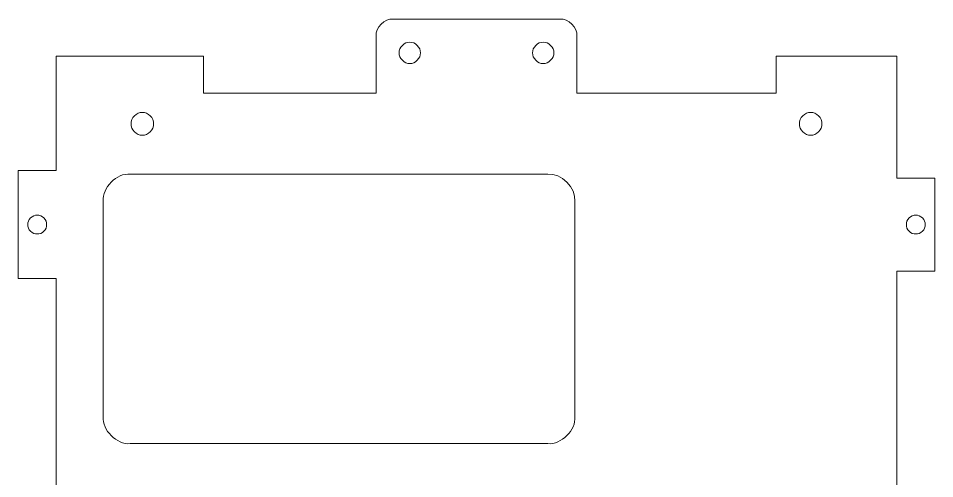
# Model space of a CAD drawing. Header units: inches. Extents: x 1.1 to 17.1, y 0.6 to 10.8.
# Drawn here: x 1.11 to 6.46, y 3.25 to 5.94 of the extents above; entities that cross this region are included whole.
import ezdxf

# ---------------------------------------------------------------- set-up
doc = ezdxf.new("R2010")
doc.units = ezdxf.units.IN
doc.header["$MEASUREMENT"] = 0
doc.layers.add('Layer 1', color=7, linetype='Continuous')

msp = doc.modelspace()

# ---------------------------------------------------------------- linework, layer by layer
at = {"layer": 'Layer 1', "color": 5, "lineweight": 9, "true_color": 0x0000ff}
for points, knots in [([(4.3701, 5.8386), (4.375, 5.887), (4.3201, 5.9419), (4.2717, 5.937), (4.2717, 5.937), (3.2953, 5.937), (3.2953, 5.937), (3.2468, 5.9419), (3.1919, 5.887), (3.1969, 5.8386), (3.1969, 5.8386), (3.1969, 5.5039), (3.1969, 5.5039), (3.1969, 5.5039), (2.189, 5.5039), (2.189, 5.5039), (2.189, 5.5039), (2.189, 5.7211), (2.189, 5.7211), (2.189, 5.7211), (1.3268, 5.7211), (1.3268, 5.7211), (1.3268, 5.7211), (1.3268, 5.0518), (1.3268, 5.0518), (1.3268, 5.0518), (1.1063, 5.0518), (1.1063, 5.0518), (1.1063, 5.0518), (1.1063, 4.4219), (1.1063, 4.4219), (1.1063, 4.4219), (1.3268, 4.4219), (1.3268, 4.4219), (1.3268, 4.4219), (1.3268, 2.1384), (1.3268, 2.1384), (1.3268, 2.1384), (1.1063, 2.1384), (1.1063, 2.1384), (1.1063, 2.1384), (1.1063, 1.351), (1.1063, 1.351), (1.1063, 1.351), (1.3268, 1.351), (1.3268, 1.351), (1.3268, 1.351), (1.3268, 0.5535), (1.3268, 0.5535), (1.3268, 0.5535), (2.3898, 0.5535), (2.3898, 0.5535), (2.3898, 0.5535), (2.3898, 0.7898), (2.3898, 0.7898), (2.3898, 0.7898), (3.5709, 0.7898), (3.5709, 0.7898), (3.5709, 0.7898), (3.5709, 0.5535), (3.5709, 0.5535), (3.5709, 0.5535), (6.2402, 0.5535), (6.2402, 0.5535), (6.2402, 0.5535), (6.2402, 1.3943), (6.2402, 1.3943), (6.2402, 1.3943), (6.4606, 1.3943), (6.4606, 1.3943), (6.4606, 1.3943), (6.4606, 2.0951), (6.4606, 2.0951), (6.4606, 2.0951), (6.2402, 2.0951), (6.2402, 2.0951), (6.2402, 2.0951), (6.2402, 4.4652), (6.2402, 4.4652), (6.2402, 4.4652), (6.4606, 4.4652), (6.4606, 4.4652), (6.4606, 4.4652), (6.4606, 5.0085), (6.4606, 5.0085), (6.4606, 5.0085), (6.2402, 5.0085), (6.2402, 5.0085), (6.2402, 5.0085), (6.2402, 5.7211), (6.2402, 5.7211), (6.2402, 5.7211), (5.5354, 5.7211), (5.5354, 5.7211), (5.5354, 5.7211), (5.5354, 5.5039), (5.5354, 5.5039), (5.5354, 5.5039), (4.3701, 5.5039), (4.3701, 5.5039), (4.3701, 5.5039), (4.3701, 5.8386), (4.3701, 5.8386)], [0, 0, 0, 0, 1, 1, 1, 2, 2, 2, 3, 3, 3, 4, 4, 4, 5, 5, 5, 6, 6, 6, 7, 7, 7, 8, 8, 8, 9, 9, 9, 10, 10, 10, 11, 11, 11, 12, 12, 12, 13, 13, 13, 14, 14, 14, 15, 15, 15, 16, 16, 16, 17, 17, 17, 18, 18, 18, 19, 19, 19, 20, 20, 20, 21, 21, 21, 22, 22, 22, 23, 23, 23, 24, 24, 24, 25, 25, 25, 26, 26, 26, 27, 27, 27, 28, 28, 28, 29, 29, 29, 30, 30, 30, 31, 31, 31, 32, 32, 32, 33, 33, 33, 34, 34, 34, 34]), ([(3.3937, 5.6781), (3.3632, 5.675), (3.3286, 5.7096), (3.3317, 5.7401), (3.3286, 5.7706), (3.3632, 5.8052), (3.3937, 5.8021), (3.4242, 5.8052), (3.4588, 5.7706), (3.4557, 5.7401), (3.4588, 5.7096), (3.4242, 5.675), (3.3937, 5.6781)], [0, 0, 0, 0, 1, 1, 1, 2, 2, 2, 3, 3, 3, 4, 4, 4, 4]), ([(4.1732, 5.8021), (4.2037, 5.8052), (4.2383, 5.7706), (4.2352, 5.7401), (4.2383, 5.7096), (4.2037, 5.675), (4.1732, 5.6781), (4.1427, 5.675), (4.1081, 5.7096), (4.1112, 5.7401), (4.1081, 5.7706), (4.1427, 5.8052), (4.1732, 5.8021)], [0, 0, 0, 0, 1, 1, 1, 2, 2, 2, 3, 3, 3, 4, 4, 4, 4]), ([(1.8307, 5.2595), (1.7983, 5.2562), (1.7615, 5.293), (1.7648, 5.3254), (1.7615, 5.3579), (1.7983, 5.3947), (1.8307, 5.3914), (1.8632, 5.3947), (1.8999, 5.3579), (1.8967, 5.3254), (1.8999, 5.293), (1.8632, 5.2562), (1.8307, 5.2595)], [0, 0, 0, 0, 1, 1, 1, 2, 2, 2, 3, 3, 3, 4, 4, 4, 4]), ([(5.7362, 5.2595), (5.7038, 5.2562), (5.667, 5.293), (5.6703, 5.3254), (5.667, 5.3579), (5.7038, 5.3947), (5.7362, 5.3914), (5.7687, 5.3947), (5.8055, 5.3579), (5.8022, 5.3254), (5.8055, 5.293), (5.7687, 5.2562), (5.7362, 5.2595)], [0, 0, 0, 0, 1, 1, 1, 2, 2, 2, 3, 3, 3, 4, 4, 4, 4]), ([(4.2008, 5.0315), (4.2783, 5.0393), (4.3661, 4.9515), (4.3583, 4.874), (4.3583, 4.874), (4.3583, 3.6141), (4.3583, 3.6141), (4.3661, 3.5367), (4.2783, 3.4488), (4.2008, 3.4567), (4.2008, 3.4567), (1.7598, 3.4567), (1.7598, 3.4567), (1.6824, 3.4488), (1.5945, 3.5367), (1.6024, 3.6141), (1.6024, 3.6141), (1.6024, 4.874), (1.6024, 4.874), (1.5945, 4.9515), (1.6824, 5.0393), (1.7598, 5.0315), (1.7598, 5.0315), (4.2008, 5.0315), (4.2008, 5.0315)], [0, 0, 0, 0, 1, 1, 1, 2, 2, 2, 3, 3, 3, 4, 4, 4, 5, 5, 5, 6, 6, 6, 7, 7, 7, 8, 8, 8, 8]), ([(1.2165, 4.6817), (1.1894, 4.679), (1.1587, 4.7097), (1.1614, 4.7368), (1.1587, 4.764), (1.1894, 4.7947), (1.2165, 4.792), (1.2437, 4.7947), (1.2744, 4.764), (1.2717, 4.7368), (1.2744, 4.7097), (1.2437, 4.679), (1.2165, 4.6817)], [0, 0, 0, 0, 1, 1, 1, 2, 2, 2, 3, 3, 3, 4, 4, 4, 4]), ([(6.3504, 4.6817), (6.3233, 4.679), (6.2925, 4.7097), (6.2953, 4.7368), (6.2925, 4.764), (6.3233, 4.7947), (6.3504, 4.792), (6.3775, 4.7947), (6.4083, 4.764), (6.4055, 4.7368), (6.4083, 4.7097), (6.3775, 4.679), (6.3504, 4.6817)], [0, 0, 0, 0, 1, 1, 1, 2, 2, 2, 3, 3, 3, 4, 4, 4, 4])]:
    msp.add_open_spline(points, degree=3, knots=knots, dxfattribs=at)

doc.saveas('drawing.dxf')
